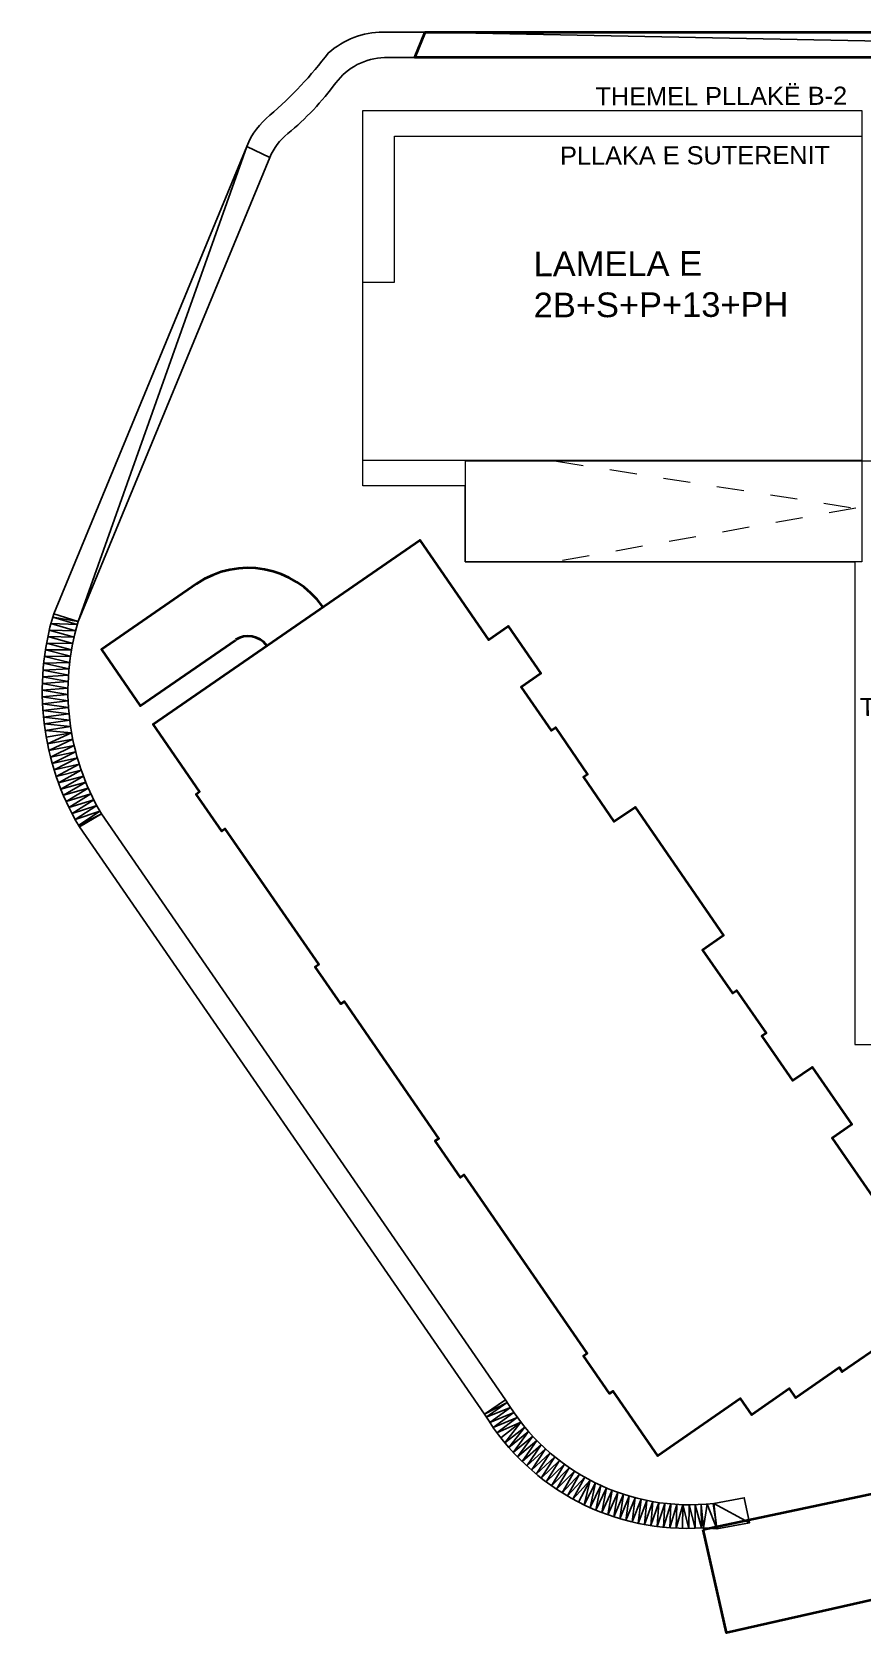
# Model space of a CAD drawing. Header units: centimetres. Extents: x -31080 to -6328, y -33733 to -17169.
# Drawn here: x -31080 to -26206, y -28171 to -18787 of the extents above; entities that cross this region are included whole.
import ezdxf

# ---------------------------------------------------------------- set-up
doc = ezdxf.new("R2010")
doc.units = ezdxf.units.CM
doc.header["$MEASUREMENT"] = 0
doc.linetypes.add('Dashed', pattern=[31.75, 15.875, -15.875])
for name, color, linetype, lineweight, true_color in [('A - Bodrumi -1 Polyline_Pen_No__23', 7, 'Continuous', 20, 0xff6600), ('A - objekti 1 gjendja faktike_Pen_No__3', 7, 'Continuous', 18, 0xff6600), ('A - Sutereni Polyline_Pen_No__4', 7, 'Continuous', 20, 0x029e21)]:
    doc.layers.add(name, color=color, linetype=linetype, lineweight=lineweight, true_color=true_color)
for name, color, linetype, lineweight in [('A - Bodrumi -2 Polyline_Pen_No__75', 6, 'Continuous', 20), ('A - Rrugë_Pen_No__1', 7, 'Continuous', 13), ('Drawing & Figure_Pen_No__7', 7, 'Continuous', 35), ('Site & Landscape - Terrain_Pen_No__42', 8, 'Continuous', 25), ('Site & Landscape - Terrain_Pen_No__6', 5, 'Continuous', 35)]:
    doc.layers.add(name, color=color, linetype=linetype, lineweight=lineweight)
doc.layers.add('Site & Landscape - Terrain', color=7, linetype='Continuous')
doc.styles.add('GENERATED_STYLE_1', font='arial.ttf')

# ---------------------------------------------------------------- blocks, each defined once
blk = doc.blocks.new('Mesh_13', base_point=(-27143.8, -27564.4))
at = {"layer": 'Site & Landscape - Terrain_Pen_No__6', "color": 5, "linetype": 'Continuous', "lineweight": 35, "flags": 128}
blk.add_lwpolyline([(-27143.8, -27564.4), (-25527.8, -27221.8), (-25395.6, -27807.2), (-27006.8, -28170.9)], close=True, dxfattribs=at)
blk = doc.blocks.new('Mesh_15', base_point=(-21277.2, -18937.5))
at = {"layer": 'Site & Landscape - Terrain_Pen_No__42', "color": 8, "linetype": 'Continuous', "lineweight": 25}
blk.add_line((-21277.2, -18937.5), (-28775, -18787.8), dxfattribs=at)
at = {"layer": 'Site & Landscape - Terrain_Pen_No__6', "color": 5, "linetype": 'Continuous', "lineweight": 35, "flags": 128}
blk.add_lwpolyline([(-21277.2, -18937.5), (-28835.2, -18937.5), (-28775, -18787.8), (-21276, -18787.4)], close=True, dxfattribs=at)
blk = doc.blocks.new('Mesh_16', base_point=(-28775, -18787.8))
at = {"layer": 'Site & Landscape - Terrain_Pen_No__42', "color": 8, "linetype": 'Continuous', "lineweight": 25}
for p, q in [((-29820.6, -19457.4), (-30809, -22242.9)), ((-29820.6, -19457.4), (-29685.6, -19523.5)), ((-30958.2, -22216.1), (-30814.5, -22260.9)), ((-30958.2, -22216.1), (-30809, -22242.9)), ((-30952.5, -22197.2), (-30809, -22242.9)), ((-30986.9, -22331.2), (-30841.2, -22370.7)), ((-30986.9, -22331.2), (-30833.2, -22333.9)), ((-30978.3, -22292.6), (-30833.2, -22333.9)), ((-30978.3, -22292.6), (-30824.3, -22297.3)), ((-30968.7, -22254.2), (-30824.3, -22297.3)), ((-30968.7, -22254.2), (-30814.5, -22260.9)), ((-31001.1, -22409), (-30848.1, -22407.8)), ((-31001.1, -22409), (-30854.1, -22445)), ((-30994.5, -22370), (-30848.1, -22407.8)), ((-30994.5, -22370), (-30841.2, -22370.7)), ((-31015, -22526.8), (-30863, -22519.8)), ((-31011.4, -22487.4), (-30859.1, -22482.3)), ((-31011.4, -22487.4), (-30863, -22519.8)), ((-31006.7, -22448.2), (-30854.1, -22445)), ((-31006.7, -22448.2), (-30859.1, -22482.3)), ((-31019.3, -22605.8), (-30868, -22595)), ((-31019.3, -22605.8), (-30869, -22632.7)), ((-31017.7, -22566.3), (-30866, -22557.4)), ((-31017.7, -22566.3), (-30868, -22595)), ((-31015, -22526.8), (-30866, -22557.4)), ((-31019.9, -22645.3), (-30869, -22632.7)), ((-31019.9, -22645.3), (-30868.9, -22670.3)), ((-31019.6, -22684.9), (-30868.9, -22670.3)), ((-31019.6, -22684.9), (-30867.9, -22708)), ((-31018.2, -22724.4), (-30867.9, -22708)), ((-31018.2, -22724.4), (-30865.9, -22745.6)), ((-31015.8, -22763.9), (-30865.9, -22745.6)), ((-31015.8, -22763.9), (-30862.8, -22783.2)), ((-31012.5, -22803.3), (-30862.8, -22783.2)), ((-31012.5, -22803.3), (-30858.8, -22820.7)), ((-31008.1, -22842.6), (-30858.8, -22820.7)), ((-31008.1, -22842.6), (-30853.8, -22858)), ((-31002.8, -22881.7), (-30853.8, -22858)), ((-31002.8, -22881.7), (-30847.7, -22895.2)), ((-30996.4, -22920.8), (-30847.7, -22895.2)), ((-30989.1, -22959.6), (-30847.7, -22895.2)), ((-30989.1, -22959.6), (-30840.7, -22932.2)), ((-30980.8, -22998.3), (-30840.7, -22932.2)), ((-30980.8, -22998.3), (-30832.7, -22969.1)), ((-30971.5, -23036.7), (-30832.7, -22969.1)), ((-30971.5, -23036.7), (-30823.7, -23005.7)), ((-30961.2, -23074.9), (-30823.7, -23005.7)), ((-30961.2, -23074.9), (-30813.8, -23042)), ((-30950, -23112.8), (-30813.8, -23042)), ((-30950, -23112.8), (-30802.9, -23078.1)), ((-30937.8, -23150.5), (-30802.9, -23078.1)), ((-30937.8, -23150.5), (-30791, -23113.8)), ((-30924.7, -23187.8), (-30791, -23113.8)), ((-30924.7, -23187.8), (-30778.2, -23149.3)), ((-30910.6, -23224.7), (-30778.2, -23149.3)), ((-30910.6, -23224.7), (-30764.5, -23184.4)), ((-30895.6, -23261.3), (-30764.5, -23184.4)), ((-30895.6, -23261.3), (-30749.8, -23219.1)), ((-30879.7, -23297.5), (-30749.8, -23219.1)), ((-30879.7, -23297.5), (-30734.2, -23253.4)), ((-30862.8, -23333.3), (-30734.2, -23253.4)), ((-30862.8, -23333.3), (-30717.7, -23287.2)), ((-30845.1, -23368.6), (-30717.7, -23287.2)), ((-30845.1, -23368.6), (-30700.3, -23320.7)), ((-30826.5, -23403.5), (-30700.3, -23320.7)), ((-30826.5, -23403.5), (-30682, -23353.6)), ((-30807, -23437.9), (-30682, -23353.6)), ((-30807, -23437.9), (-30672.8, -23369.2)), ((-30802.1, -23445.9), (-30672.8, -23369.2)), ((-28425.5, -26889.3), (-28302.2, -26803.9)), ((-28425.5, -26889.3), (-28293.1, -26819.2)), ((-28415.9, -26905.2), (-28293.1, -26819.2)), ((-28415.9, -26905.2), (-28274.2, -26849.3)), ((-28395.7, -26936.5), (-28274.2, -26849.3)), ((-28395.7, -26936.5), (-28254.4, -26878.7)), ((-28374.8, -26967.3), (-28254.4, -26878.7)), ((-28374.8, -26967.3), (-28233.8, -26907.7)), ((-28353, -26997.5), (-28233.8, -26907.7)), ((-28353, -26997.5), (-28212.4, -26936)), ((-28330.4, -27027.1), (-28212.4, -26936)), ((-28307, -27056.1), (-28212.4, -26936)), ((-28307, -27056.1), (-28190.1, -26963.7)), ((-28282.8, -27084.5), (-28190.1, -26963.7)), ((-28282.8, -27084.5), (-28167.2, -26990.8)), ((-28257.9, -27112.2), (-28167.2, -26990.8)), ((-28257.9, -27112.2), (-28143.4, -27017.2)), ((-28232.3, -27139.2), (-28143.4, -27017.2)), ((-28232.3, -27139.2), (-28118.9, -27042.9)), ((-28205.9, -27165.5), (-28118.9, -27042.9)), ((-28205.9, -27165.5), (-28093.7, -27067.9)), ((-28178.8, -27191.1), (-28093.7, -27067.9)), ((-28178.8, -27191.1), (-28067.8, -27092.2)), ((-28067.8, -27092.2), (-28151.1, -27216)), ((-28151.1, -27216), (-28041.2, -27115.8)), ((-28122.7, -27240.1), (-28041.2, -27115.8)), ((-28122.7, -27240.1), (-28014, -27138.6)), ((-28093.7, -27263.5), (-28014, -27138.6)), ((-28093.7, -27263.5), (-27986.1, -27160.6)), ((-28064, -27286), (-27986.1, -27160.6)), ((-28064, -27286), (-27957.6, -27181.8)), ((-28033.8, -27307.8), (-27957.6, -27181.8)), ((-28033.8, -27307.8), (-27928.6, -27202.2)), ((-28003, -27328.7), (-27928.6, -27202.2)), ((-28003, -27328.7), (-27898.9, -27221.8)), ((-27971.6, -27348.8), (-27898.9, -27221.8)), ((-27971.6, -27348.8), (-27868.7, -27240.5)), ((-27939.7, -27368), (-27868.7, -27240.5)), ((-27939.7, -27368), (-27838, -27258.4)), ((-27907.3, -27386.4), (-27838, -27258.4)), ((-27907.3, -27386.4), (-27806.9, -27275.4)), ((-27874.4, -27403.9), (-27806.9, -27275.4)), ((-27841.1, -27420.5), (-27806.9, -27275.4)), ((-27841.1, -27420.5), (-27775.2, -27291.5)), ((-27807.3, -27436.3), (-27775.2, -27291.5)), ((-27807.3, -27436.3), (-27743.1, -27306.7)), ((-27773.1, -27451.1), (-27743.1, -27306.7)), ((-27773.1, -27451.1), (-27710.6, -27320.9)), ((-27738.6, -27465), (-27710.6, -27320.9)), ((-27738.6, -27465), (-27677.7, -27334.3)), ((-27703.6, -27477.9), (-27677.7, -27334.3)), ((-27703.6, -27477.9), (-27644.4, -27346.7)), ((-27668.4, -27489.9), (-27644.4, -27346.7)), ((-27668.4, -27489.9), (-27610.8, -27358.2)), ((-27632.8, -27501), (-27610.8, -27358.2)), ((-27632.8, -27501), (-27576.9, -27368.7)), ((-27596.9, -27511.1), (-27576.9, -27368.7)), ((-27596.9, -27511.1), (-27542.6, -27378.3)), ((-27560.8, -27520.2), (-27542.6, -27378.3)), ((-27560.8, -27520.2), (-27508.2, -27386.8)), ((-27524.5, -27528.3), (-27508.2, -27386.8)), ((-27524.5, -27528.3), (-27473.5, -27394.4)), ((-27487.9, -27535.5), (-27473.5, -27394.4)), ((-27487.9, -27535.5), (-27438.6, -27401)), ((-27451.2, -27541.7), (-27438.6, -27401)), ((-27451.2, -27541.7), (-27403.5, -27406.7)), ((-27414.3, -27546.9), (-27403.5, -27406.7)), ((-27414.3, -27546.9), (-27368.3, -27411.3)), ((-27377.3, -27551.1), (-27368.3, -27411.3)), ((-27377.3, -27551.1), (-27333, -27414.9)), ((-27340.2, -27554.4), (-27333, -27414.9)), ((-27340.2, -27554.4), (-27297.6, -27417.6)), ((-27303, -27556.6), (-27297.6, -27417.6)), ((-27303, -27556.6), (-27262.1, -27419.2)), ((-27265.7, -27557.8), (-27262.1, -27419.2)), ((-27228.5, -27558), (-27262.1, -27419.2)), ((-27228.5, -27558), (-27226.6, -27419.8)), ((-27191.3, -27557.2), (-27226.6, -27419.8)), ((-27191.3, -27557.2), (-27191.1, -27419.4)), ((-27154, -27555.5), (-27191.1, -27419.4)), ((-27154, -27555.5), (-27155.6, -27418.1)), ((-27142.2, -27554.5), (-27155.6, -27418.1)), ((-27142.2, -27554.5), (-27120.1, -27415.7)), ((-27063.5, -27561.1), (-27120.1, -27415.7)), ((-27063.5, -27561.1), (-27084.8, -27412.3)), ((-26873, -27525.5), (-27080.5, -27411.7)), ((-27063.5, -27561.1), (-27080.5, -27411.7))]:
    blk.add_line(p, q, dxfattribs=at)
at = {"layer": 'Site & Landscape - Terrain_Pen_No__42', "color": 8, "linetype": 'Continuous', "lineweight": 25, "flags": 128}
blk.add_lwpolyline([(-28775, -18787.8), (-28835.2, -18937.5), (-29012.2, -18937.4, 0.228613), (-29297.9, -19085.1, -0.061863), (-29579.8, -19382.9, 0.128062), (-29685.6, -19523.5), (-30809, -22242.9, 0.209179), (-30672.8, -23369.2), (-28302.2, -26803.9, 0.29562), (-27080.5, -27411.7), (-26903.3, -27378.5), (-26873, -27525.5), (-27063.5, -27561.1), (-27142.2, -27554.5, -0.281085), (-28425.5, -26889.3), (-30802.1, -23445.9, -0.210363), (-30952.5, -22197.2), (-29820.6, -19457.4, -0.128062), (-29684.3, -19275.2, 0.052933), (-29341.2, -18909.3, -0.177982), (-29021.1, -18787.4)], format="xyb", close=True, dxfattribs=at)

msp = doc.modelspace()

# ---------------------------------------------------------------- linework, layer by layer
at = {"layer": 'A - Bodrumi -1 Polyline_Pen_No__23', "color": 30, "linetype": 'Continuous', "lineweight": 20, "true_color": 0xff6600}
for points in [[(-26214, -21298.1), (-29139, -21298.1), (-29138.9, -20253.1), (-28954, -20253.1), (-28954, -19398), (-26214, -19398)], [(-23733.7, -21303.1), (-28539, -21303), (-28539, -21893.1), (-26254, -21893.1), (-26254, -24722.1), (-25525.2, -24722.1), (-25506.5, -24805), (-23081.3, -24253.6), (-23096.2, -24186.7), (-22851.6, -24131.4), (-23172, -22703.4), (-23406.9, -22756.1)]]:
    msp.add_lwpolyline(points, close=True, dxfattribs=at)
at = {"layer": 'A - Bodrumi -2 Polyline_Pen_No__75', "color": 6, "linetype": 'Continuous', "lineweight": 20}
msp.add_lwpolyline([(-26214, -21893.1), (-28539, -21893.1), (-28539, -21448.1), (-29139, -21448.1), (-29138.9, -20253.1), (-29138.9, -19248), (-26214, -19248)], close=True, dxfattribs=at)
at = {"layer": 'A - Bodrumi -2 Polyline_Pen_No__75', "color": 6, "linetype": 'Dashed', "lineweight": 20, "ltscale": 10}
msp.add_lwpolyline([(-28004, -21303.1), (-26249, -21578.1), (-28009.4, -21893.1)], dxfattribs=at)
at = {"layer": 'A - Rrugë_Pen_No__1', "color": 7, "linetype": 'Continuous', "lineweight": 13}
msp.add_lwpolyline([(-21277.2, -18937.5), (-29012.4, -18938)], dxfattribs=at)
msp.add_lwpolyline([(-21277.2, -18937.5), (-29012.4, -18938)], dxfattribs=at)
at = {"layer": 'A - Sutereni Polyline_Pen_No__4', "color": 104, "linetype": 'Continuous', "lineweight": 20, "true_color": 0x029e21}
msp.add_lwpolyline([(-26214, -21298.1), (-29139, -21298.1), (-29138.9, -20253.1), (-28954, -20253.1), (-28954, -19398), (-26214, -19398)], close=True, dxfattribs=at)
at = {"layer": 'Drawing & Figure_Pen_No__7', "color": 7, "linetype": 'Continuous', "lineweight": 35}
for points in [[(-26060.5, -26455.9), (-26327.9, -26640.5), (-26345, -26615.8), (-26600.2, -26791.9), (-26637.1, -26738.4), (-26859.3, -26891.8), (-26924.7, -26797.2), (-27410.2, -27132.2), (-27671.4, -26753.6), (-27692.1, -26767.8), (-27845.4, -26545.6), (-27824.8, -26531.4), (-28546.2, -25486.1), (-28566.8, -25500.4), (-28714.5, -25286.4), (-28693.9, -25272.2), (-29247.7, -24469.7), (-29268.3, -24483.9), (-29418.8, -24265.9), (-29398.2, -24251.7), (-29946.4, -23457.3), (-29967, -23471.5), (-30117.4, -23253.6), (-30096.8, -23239.4), (-30369.5, -22844.3), (-28805.7, -21765), (-28402.5, -22349.3), (-28287.2, -22269.7), (-28096, -22546.8), (-28211.3, -22626.4), (-28035.3, -22881.5), (-28010.6, -22864.5), (-27821.5, -23138.5), (-27846.1, -23155.5), (-27666.8, -23415.2), (-27543.4, -23330), (-27023.7, -24083), (-27147.2, -24168.2), (-26972.3, -24421.8), (-26947.6, -24404.8), (-26774.6, -24655.5), (-26799.2, -24672.5), (-26619.1, -24933.3), (-26503.9, -24853.8), (-26271, -25191.3), (-26386.3, -25270.8), (-25744.2, -26201.2)], [(-30114.3, -22021.5), (-30671.9, -22406.3), (-30444.8, -22735.8), (-29887, -22350.9)]]:
    msp.add_lwpolyline(points, dxfattribs=at)
for centre, radius, start, end in [((-29812.4, -22464), 535.6, 34.97323, 124.28145), ((-29812.4, -22464.4), 135.9, 36.20521, 123.22145)]:
    msp.add_arc(centre, radius, start, end, dxfattribs=at)

# ---------------------------------------------------------------- block references
at = {"layer": 'Site & Landscape - Terrain', "color": 8, "lineweight": 25}
msp.add_blockref('Mesh_16', (-28775, -18787.8), dxfattribs=at)
at = {"layer": 'Site & Landscape - Terrain', "color": 5, "lineweight": 35}
for name, p in [('Mesh_15', (-21277.2, -18937.5)), ('Mesh_13', (-27143.8, -27564.4))]:
    msp.add_blockref(name, p, dxfattribs=at)

# ---------------------------------------------------------------- texts
at = {"layer": 'A - objekti 1 gjendja faktike_Pen_No__3', "color": 6, "linetype": 'Continuous', "lineweight": 18, "insert": (-27775.5, -19217.9), "char_height": 106.227, "width": 1676.922, "attachment_point": 7, "rotation": 0.16261, "style": 'GENERATED_STYLE_1'}
msp.add_mtext('\\A1;THEMEL PLLAKË B-2', dxfattribs=at)
at = {"layer": 'A - objekti 1 gjendja faktike_Pen_No__3', "color": 104, "linetype": 'Continuous', "lineweight": 18, "true_color": 0x029e21, "insert": (-27982.8, -19566.8), "char_height": 106.227, "width": 1676.922, "attachment_point": 7, "rotation": 0.16261, "style": 'GENERATED_STYLE_1'}
msp.add_mtext('\\A1;PLLAKA E SUTERENIT', dxfattribs=at)
at = {"layer": 'A - objekti 1 gjendja faktike_Pen_No__3', "color": 0, "linetype": 'Continuous', "lineweight": 18, "insert": (-28137.3, -20462), "char_height": 144.603, "attachment_point": 7, "rotation": 0.16261, "style": 'GENERATED_STYLE_1'}
msp.add_mtext('\\A1;LAMELA E\\P2B+S+P+13+PH', dxfattribs=at)
at = {"layer": 'A - objekti 1 gjendja faktike_Pen_No__3', "color": 30, "linetype": 'Continuous', "lineweight": 18, "true_color": 0xff6600, "insert": (-26224.3, -22796.9), "char_height": 106.227, "width": 1676.922, "attachment_point": 7, "rotation": 0.16261, "style": 'GENERATED_STYLE_1'}
msp.add_mtext('\\A1;THEMEL PLLAKË B-1', dxfattribs=at)

doc.saveas('drawing.dxf')
